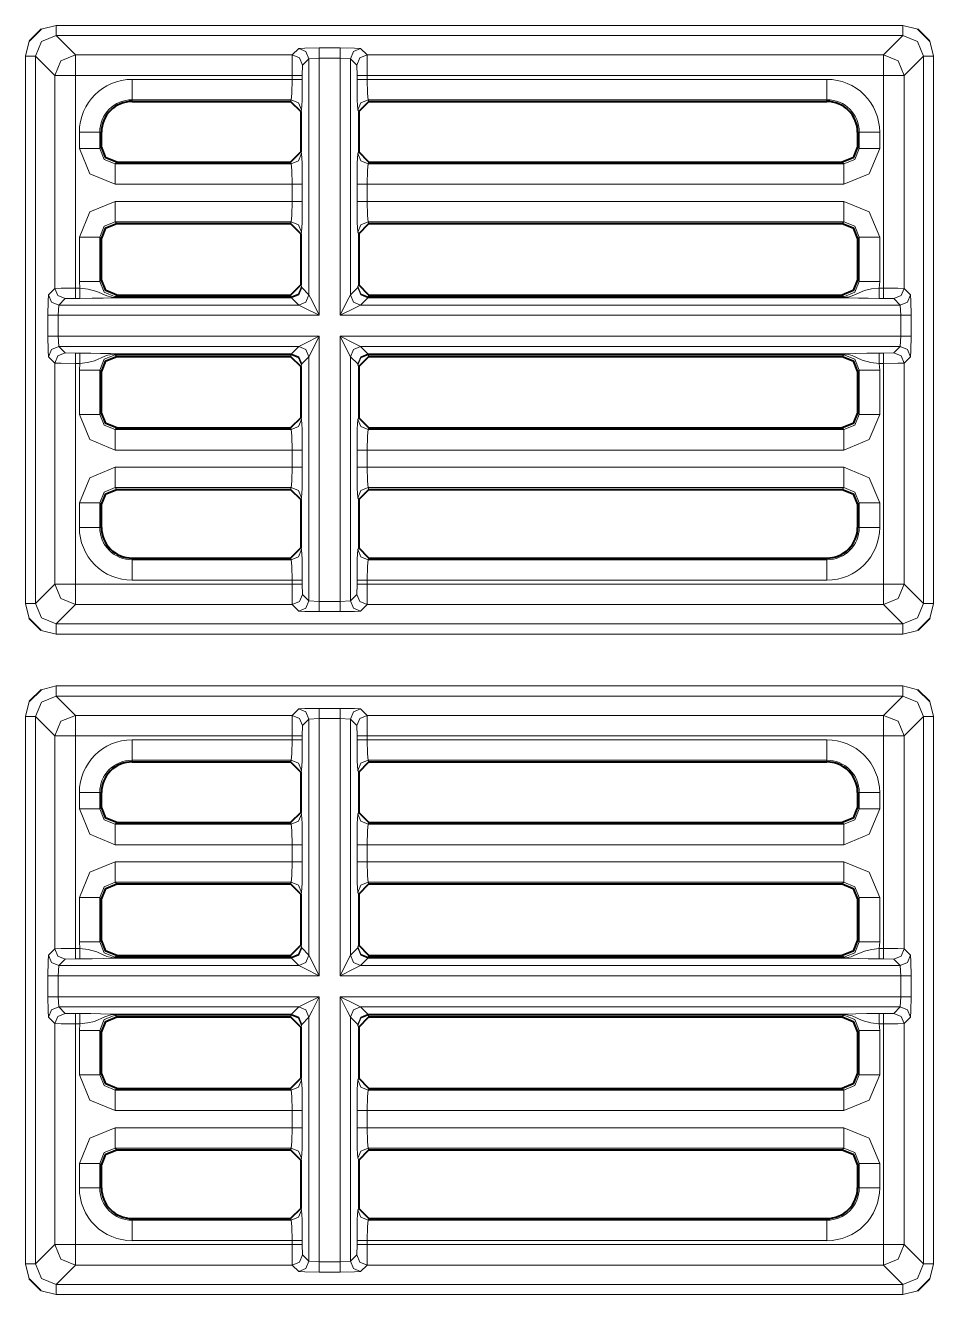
# Model space of a CAD drawing. Header units: millimetres. Extents: x 0 to 2941, y -405 to 1422.
# Drawn here: x 516.4 to 560.8, y 455.9 to 518 of the extents above; entities that cross this region are included whole.
import ezdxf

# ---------------------------------------------------------------- set-up
doc = ezdxf.new("R2010")
doc.units = ezdxf.units.MM
doc.layers.add('FINE', color=9, linetype='Continuous')
doc.layers.add('OUTLINE', color=7, linetype='Continuous')

msp = doc.modelspace()

# ---------------------------------------------------------------- linework, layer by layer
at = {"layer": 'FINE', "lineweight": 9}
for p, q in [((517.879, 517.977), (517.152, 517.789)), ((559.304, 517.977), (517.879, 517.977)), ((560.031, 517.789), (559.304, 517.977)), ((516.568, 517.205), (516.38, 516.478)), ((517.879, 517.477), (559.304, 517.477)), ((518.823, 516.534), (517.879, 517.477)), ((559.304, 517.477), (558.36, 516.534)), ((560.803, 516.478), (560.616, 517.205)), ((529.436, 516.534), (518.823, 516.534)), ((529.752, 516.849), (529.436, 516.534)), ((558.36, 516.534), (533.092, 516.534)), ((559.36, 515.534), (560.304, 516.478)), ((560.304, 516.478), (560.304, 489.703)), ((560.803, 489.703), (560.803, 516.478)), ((529.936, 516.034), (530.252, 516.349)), ((530.252, 516.349), (530.751, 516.375)), ((530.252, 516.349), (530.252, 504.8)), ((530.751, 516.375), (531.777, 516.375)), ((530.751, 503.8), (530.751, 516.375)), ((531.777, 516.375), (531.777, 503.8)), ((531.777, 516.375), (532.277, 516.349)), ((532.277, 516.349), (532.592, 516.034)), ((532.592, 516.034), (532.605, 515.534)), ((517.823, 515.534), (517.823, 505.115)), ((518.823, 515.534), (529.424, 515.534)), ((518.823, 505.128), (518.823, 515.534)), ((529.424, 515.338), (521.599, 515.338)), ((529.424, 515.534), (529.424, 515.338)), ((532.605, 515.534), (532.605, 515.338)), ((533.105, 515.338), (533.105, 515.534)), ((533.105, 515.534), (558.36, 515.534)), ((555.585, 515.338), (533.105, 515.338)), ((558.36, 515.534), (558.36, 505.128)), ((559.36, 505.115), (559.36, 515.534)), ((521.599, 514.34), (529.386, 514.34)), ((521.599, 514.259), (521.599, 514.34)), ((529.386, 514.34), (529.346, 514.259)), ((533.142, 514.34), (555.585, 514.34)), ((533.183, 514.259), (533.142, 514.34)), ((555.585, 514.34), (555.585, 514.259)), ((519.019, 512.758), (519.019, 511.955)), ((520.017, 512.758), (520.099, 512.758)), ((520.017, 511.955), (520.017, 512.758)), ((557.085, 512.758), (557.166, 512.758)), ((558.165, 511.955), (558.165, 512.758)), ((520.099, 512.036), (520.017, 511.955)), ((529.886, 511.705), (529.845, 511.787)), ((529.346, 511.287), (529.386, 511.206)), ((533.142, 511.206), (533.183, 511.287)), ((556.417, 511.206), (533.142, 511.206)), ((556.336, 511.287), (556.417, 511.206)), ((520.766, 510.207), (529.424, 510.207)), ((529.424, 510.207), (529.424, 509.367)), ((532.605, 510.207), (532.605, 509.367)), ((533.105, 509.367), (533.105, 510.207)), ((533.105, 510.207), (556.417, 510.207)), ((556.417, 509.367), (533.105, 509.367)), ((520.766, 508.369), (529.386, 508.369)), ((520.847, 508.287), (520.766, 508.369)), ((529.386, 508.369), (529.346, 508.287)), ((532.642, 507.87), (532.683, 507.787)), ((556.417, 508.369), (556.336, 508.287)), ((519.019, 507.62), (519.019, 505.455)), ((557.085, 507.538), (557.166, 507.62)), ((557.166, 507.62), (557.166, 505.455)), ((558.165, 505.455), (558.165, 507.62)), ((519.019, 505.455), (519.049, 505.128)), ((520.099, 505.536), (520.017, 505.455)), ((529.886, 505.205), (529.845, 505.287)), ((532.683, 505.287), (532.642, 505.205)), ((557.166, 505.455), (557.085, 505.536)), ((558.134, 505.128), (558.165, 505.455)), ((519.049, 505.128), (518.823, 505.128)), ((520.766, 504.706), (520.847, 504.787)), ((529.386, 504.706), (520.766, 504.706)), ((529.395, 504.674), (520.766, 504.674)), ((529.346, 504.787), (529.386, 504.706)), ((529.386, 504.706), (529.395, 504.674)), ((532.642, 505.205), (532.634, 505.157)), ((533.142, 504.706), (533.183, 504.787)), ((558.36, 505.128), (558.134, 505.128)), ((559.675, 504.8), (559.36, 505.115)), ((517.982, 503.8), (518.008, 504.3)), ((518.008, 504.3), (518.323, 504.615)), ((518.008, 504.3), (529.752, 504.3)), ((518.323, 504.615), (518.823, 504.628)), ((518.823, 504.628), (519.049, 504.628)), ((520.766, 504.657), (529.395, 504.657)), ((532.777, 504.3), (559.175, 504.3)), ((558.86, 504.615), (559.175, 504.3)), ((517.483, 503.8), (517.483, 502.774)), ((530.751, 503.8), (517.982, 503.8)), ((517.982, 502.774), (517.982, 503.8)), ((559.201, 503.8), (531.777, 503.8)), ((559.701, 502.774), (559.701, 503.8)), ((517.982, 502.774), (530.751, 502.774)), ((518.008, 502.275), (517.982, 502.774)), ((518.323, 501.959), (518.008, 502.275)), ((529.752, 502.275), (518.008, 502.275)), ((529.752, 502.275), (529.395, 501.917)), ((530.751, 489.806), (530.751, 502.774)), ((531.777, 502.774), (531.777, 489.806)), ((559.175, 502.275), (532.777, 502.275)), ((533.134, 501.917), (532.777, 502.275)), ((559.175, 502.275), (558.86, 501.959)), ((517.508, 501.775), (517.823, 501.46)), ((518.823, 501.947), (518.323, 501.959)), ((519.049, 501.947), (518.823, 501.947)), ((529.395, 501.917), (520.766, 501.917)), ((520.766, 501.901), (529.395, 501.901)), ((520.847, 501.787), (520.766, 501.869)), ((520.766, 501.869), (529.386, 501.869)), ((529.386, 501.869), (529.346, 501.787)), ((529.395, 501.901), (529.386, 501.869)), ((529.894, 501.418), (530.252, 501.775)), ((530.252, 501.775), (530.252, 489.832)), ((532.277, 501.775), (532.634, 501.418)), ((532.277, 489.832), (532.277, 501.775)), ((556.417, 501.917), (533.134, 501.917)), ((533.142, 501.869), (533.134, 501.901)), ((556.417, 501.869), (556.336, 501.787)), ((558.36, 501.947), (558.134, 501.947)), ((558.86, 501.959), (558.36, 501.947)), ((517.823, 501.46), (517.823, 490.647)), ((518.823, 501.447), (519.049, 501.447)), ((518.823, 490.647), (518.823, 501.447)), ((519.049, 501.447), (519.019, 501.12)), ((520.017, 501.12), (520.099, 501.038)), ((520.017, 498.955), (520.017, 501.12)), ((529.845, 501.287), (529.886, 501.369)), ((529.886, 501.369), (529.894, 501.418)), ((532.634, 501.418), (532.642, 501.369)), ((532.642, 501.369), (532.683, 501.287)), ((557.085, 501.038), (557.166, 501.12)), ((558.134, 501.447), (558.36, 501.447)), ((559.36, 490.647), (559.36, 501.46)), ((520.099, 499.036), (520.017, 498.955)), ((529.886, 498.705), (529.845, 498.787)), ((532.683, 498.787), (532.642, 498.705)), ((520.766, 498.206), (520.847, 498.287)), ((529.386, 498.206), (520.766, 498.206)), ((529.346, 498.287), (529.386, 498.206)), ((533.142, 498.206), (533.183, 498.287)), ((556.417, 498.206), (533.142, 498.206)), ((556.336, 498.287), (556.417, 498.206)), ((520.766, 497.207), (529.424, 497.207)), ((529.424, 497.207), (529.424, 496.367)), ((529.923, 496.367), (529.923, 497.207)), ((532.605, 497.207), (532.605, 496.367)), ((529.424, 496.367), (520.766, 496.367)), ((556.417, 496.367), (533.105, 496.367)), ((520.847, 495.287), (520.766, 495.369)), ((520.766, 495.369), (529.386, 495.369)), ((529.386, 495.369), (529.346, 495.287)), ((556.417, 495.369), (556.336, 495.287)), ((529.845, 494.787), (529.886, 494.869)), ((532.642, 494.869), (532.683, 494.787)), ((519.019, 494.62), (519.019, 493.422)), ((558.165, 493.422), (558.165, 494.62)), ((529.886, 492.34), (529.845, 492.422)), ((532.683, 492.422), (532.642, 492.34)), ((521.599, 491.841), (521.599, 491.922)), ((529.386, 491.841), (521.599, 491.841)), ((529.346, 491.922), (529.386, 491.841)), ((533.142, 491.841), (533.183, 491.922)), ((555.585, 491.841), (533.142, 491.841)), ((555.585, 491.922), (555.585, 491.841)), ((529.424, 490.647), (518.823, 490.647)), ((521.599, 490.842), (529.424, 490.842)), ((529.424, 490.842), (529.424, 490.647)), ((529.923, 490.647), (529.923, 490.842)), ((529.936, 490.147), (529.923, 490.647)), ((532.605, 490.647), (532.592, 490.147)), ((532.605, 490.842), (532.605, 490.647)), ((533.105, 490.842), (555.585, 490.842)), ((560.304, 489.703), (559.36, 490.647)), ((530.252, 489.832), (529.936, 490.147)), ((530.751, 489.806), (530.252, 489.832)), ((531.777, 489.806), (530.751, 489.806)), ((532.277, 489.832), (531.777, 489.806)), ((532.592, 490.147), (532.277, 489.832)), ((517.879, 488.704), (518.823, 489.647)), ((518.823, 489.647), (529.436, 489.647)), ((530.751, 489.306), (531.777, 489.306)), ((532.777, 489.332), (533.092, 489.647)), ((533.092, 489.647), (558.36, 489.647)), ((558.36, 489.647), (559.304, 488.704)), ((560.616, 488.976), (560.803, 489.703)), ((559.304, 488.704), (517.879, 488.704)), ((517.152, 488.391), (517.879, 488.204)), ((517.879, 485.677), (517.152, 485.489)), ((559.304, 485.677), (517.879, 485.677)), ((560.031, 485.489), (559.304, 485.677)), ((516.568, 484.905), (516.38, 484.178)), ((517.879, 485.177), (559.304, 485.177)), ((559.304, 485.177), (558.36, 484.234)), ((560.803, 484.178), (560.616, 484.905)), ((516.38, 484.178), (516.38, 457.403)), ((516.88, 484.178), (517.823, 483.234)), ((516.88, 457.403), (516.88, 484.178)), ((529.752, 484.549), (529.436, 484.234)), ((533.092, 484.234), (532.777, 484.549)), ((558.36, 484.234), (533.092, 484.234)), ((560.803, 457.403), (560.803, 484.178)), ((529.923, 483.234), (529.936, 483.734)), ((529.936, 483.734), (530.252, 484.049)), ((530.252, 484.049), (530.751, 484.075)), ((530.252, 484.049), (530.252, 472.5)), ((530.751, 471.5), (530.751, 484.075)), ((530.751, 484.075), (531.777, 484.075)), ((531.777, 484.075), (531.777, 471.5)), ((531.777, 484.075), (532.277, 484.049)), ((532.277, 484.049), (532.592, 483.734)), ((532.277, 472.5), (532.277, 484.049)), ((532.592, 483.734), (532.605, 483.234)), ((517.823, 483.234), (517.823, 472.815)), ((529.424, 483.234), (529.424, 483.039)), ((529.923, 483.039), (529.923, 483.234)), ((532.605, 483.234), (532.605, 483.039)), ((533.105, 483.039), (533.105, 483.234)), ((555.585, 483.039), (533.105, 483.039)), ((521.599, 482.04), (529.386, 482.04)), ((521.599, 481.959), (521.599, 482.04)), ((529.386, 482.04), (529.346, 481.959)), ((533.142, 482.04), (555.585, 482.04)), ((533.183, 481.959), (533.142, 482.04)), ((555.585, 482.04), (555.585, 481.959)), ((532.642, 481.54), (532.683, 481.458)), ((519.019, 480.459), (519.019, 479.655)), ((520.017, 480.459), (520.099, 480.459)), ((520.017, 479.655), (520.017, 480.459)), ((557.085, 480.459), (557.166, 480.459)), ((558.165, 479.655), (558.165, 480.459)), ((520.099, 479.736), (520.017, 479.655)), ((529.886, 479.405), (529.845, 479.487)), ((532.683, 479.487), (532.642, 479.405)), ((520.766, 478.906), (520.847, 478.987)), ((529.386, 478.906), (520.766, 478.906)), ((529.346, 478.987), (529.386, 478.906)), ((533.142, 478.906), (533.183, 478.987)), ((556.417, 478.906), (533.142, 478.906)), ((556.336, 478.987), (556.417, 478.906)), ((520.766, 477.907), (529.424, 477.907)), ((532.605, 477.907), (532.605, 477.067)), ((533.105, 477.067), (533.105, 477.907)), ((533.105, 477.907), (556.417, 477.907)), ((556.417, 477.067), (533.105, 477.067)), ((520.766, 476.069), (529.386, 476.069)), ((520.847, 475.987), (520.766, 476.069)), ((529.386, 476.069), (529.346, 475.987)), ((532.642, 475.569), (532.683, 475.487)), ((533.142, 476.069), (556.417, 476.069)), ((533.183, 475.987), (533.142, 476.069)), ((556.417, 476.069), (556.336, 475.987)), ((519.019, 475.32), (519.019, 473.155)), ((557.085, 475.238), (557.166, 475.32)), ((557.166, 475.32), (557.166, 473.155)), ((519.019, 473.155), (519.049, 472.828)), ((520.099, 473.236), (520.017, 473.155)), ((557.166, 473.155), (557.085, 473.236)), ((558.134, 472.828), (558.165, 473.155)), ((517.823, 472.815), (517.508, 472.5)), ((519.049, 472.828), (518.823, 472.828)), ((520.766, 472.406), (520.847, 472.487)), ((529.386, 472.406), (520.766, 472.406)), ((529.346, 472.487), (529.386, 472.406)), ((529.386, 472.406), (529.395, 472.374)), ((529.886, 472.905), (529.845, 472.987)), ((529.894, 472.857), (529.886, 472.905)), ((530.252, 472.5), (529.894, 472.857)), ((532.634, 472.857), (532.277, 472.5)), ((532.642, 472.905), (532.634, 472.857)), ((532.683, 472.987), (532.642, 472.905)), ((533.134, 472.374), (533.142, 472.406)), ((533.142, 472.406), (533.183, 472.487)), ((556.417, 472.406), (533.142, 472.406)), ((556.336, 472.487), (556.417, 472.406)), ((517.982, 471.5), (518.008, 472)), ((518.008, 472), (518.323, 472.316)), ((518.008, 472), (529.752, 472)), ((518.323, 472.316), (518.823, 472.328)), ((518.823, 472.328), (519.049, 472.328)), ((529.395, 472.374), (520.766, 472.374)), ((520.766, 472.357), (529.395, 472.357)), ((529.395, 472.357), (529.752, 472)), ((532.777, 472), (533.134, 472.357)), ((532.777, 472), (559.175, 472)), ((556.417, 472.374), (533.134, 472.374)), ((533.134, 472.357), (556.417, 472.357)), ((558.134, 472.328), (558.36, 472.328)), ((558.36, 472.328), (558.86, 472.316)), ((558.86, 472.316), (559.175, 472)), ((559.175, 472), (559.201, 471.5)), ((517.483, 471.5), (517.483, 470.475)), ((530.751, 471.5), (517.982, 471.5)), ((517.982, 470.475), (517.982, 471.5)), ((559.201, 471.5), (531.777, 471.5)), ((559.201, 471.5), (559.201, 470.475)), ((559.701, 470.475), (559.701, 471.5)), ((517.982, 470.475), (530.751, 470.475)), ((518.008, 469.975), (517.982, 470.475)), ((529.752, 469.975), (518.008, 469.975)), ((518.323, 469.66), (518.008, 469.975)), ((530.751, 457.506), (530.751, 470.475)), ((531.777, 470.475), (531.777, 457.506)), ((531.777, 470.475), (559.201, 470.475)), ((559.175, 469.975), (532.777, 469.975)), ((533.134, 469.618), (532.777, 469.975)), ((559.175, 469.975), (558.86, 469.66)), ((559.201, 470.475), (559.175, 469.975)), ((518.823, 469.647), (518.323, 469.66)), ((519.049, 469.647), (518.823, 469.647)), ((520.766, 469.601), (529.395, 469.601)), ((520.847, 469.487), (520.766, 469.569)), ((520.766, 469.569), (529.386, 469.569)), ((529.386, 469.569), (529.346, 469.487)), ((529.395, 469.601), (529.386, 469.569)), ((529.894, 469.118), (530.252, 469.475)), ((530.252, 469.475), (530.252, 457.532)), ((532.277, 469.475), (532.634, 469.118)), ((532.277, 457.532), (532.277, 469.475)), ((556.417, 469.618), (533.134, 469.618)), ((533.134, 469.601), (556.417, 469.601)), ((533.142, 469.569), (533.134, 469.601)), ((533.142, 469.569), (556.417, 469.569)), ((533.183, 469.487), (533.142, 469.569)), ((556.417, 469.569), (556.336, 469.487)), ((558.36, 469.647), (558.134, 469.647)), ((558.86, 469.66), (558.36, 469.647)), ((559.36, 469.159), (559.675, 469.475)), ((517.823, 469.159), (517.823, 458.347)), ((518.823, 469.147), (519.049, 469.147)), ((518.823, 458.347), (518.823, 469.147)), ((519.049, 469.147), (519.019, 468.82)), ((519.019, 468.82), (519.019, 466.655)), ((529.845, 468.987), (529.886, 469.069)), ((529.886, 469.069), (529.894, 469.118)), ((532.634, 469.118), (532.642, 469.069)), ((532.642, 469.069), (532.683, 468.987)), ((557.085, 468.738), (557.166, 468.82)), ((558.134, 469.147), (558.36, 469.147)), ((558.165, 468.82), (558.134, 469.147)), ((558.165, 466.655), (558.165, 468.82)), ((558.36, 469.147), (558.36, 458.347)), ((559.36, 458.347), (559.36, 469.159)), ((529.886, 466.405), (529.845, 466.487)), ((532.683, 466.487), (532.642, 466.405)), ((520.766, 465.906), (520.847, 465.987)), ((529.386, 465.906), (520.766, 465.906)), ((529.346, 465.987), (529.386, 465.906)), ((520.766, 464.907), (529.424, 464.907)), ((529.424, 464.907), (529.424, 464.067)), ((529.923, 464.067), (529.923, 464.907)), ((532.605, 464.907), (532.605, 464.067)), ((529.424, 464.067), (520.766, 464.067)), ((556.417, 464.067), (533.105, 464.067)), ((520.766, 463.069), (529.386, 463.069)), ((520.847, 462.987), (520.766, 463.069)), ((529.386, 463.069), (529.346, 462.987)), ((529.845, 462.487), (529.886, 462.569)), ((532.642, 462.569), (532.683, 462.487)), ((533.142, 463.069), (556.417, 463.069)), ((533.183, 462.987), (533.142, 463.069)), ((556.417, 463.069), (556.336, 462.987)), ((520.017, 462.32), (520.099, 462.238)), ((520.017, 461.122), (520.017, 462.32)), ((558.165, 461.122), (558.165, 462.32)), ((520.099, 461.122), (520.017, 461.122)), ((557.166, 461.122), (557.085, 461.122)), ((529.886, 460.04), (529.845, 460.122)), ((532.683, 460.122), (532.642, 460.04)), ((521.599, 459.541), (521.599, 459.622)), ((529.386, 459.541), (521.599, 459.541)), ((529.346, 459.622), (529.386, 459.541)), ((533.142, 459.541), (533.183, 459.622)), ((555.585, 459.541), (533.142, 459.541)), ((555.585, 459.622), (555.585, 459.541)), ((517.823, 458.347), (516.88, 457.403)), ((529.424, 458.347), (518.823, 458.347)), ((521.599, 458.543), (529.424, 458.543)), ((529.424, 458.543), (529.424, 458.347)), ((529.923, 458.347), (529.923, 458.543)), ((529.936, 457.847), (529.923, 458.347)), ((533.105, 458.543), (555.585, 458.543)), ((533.105, 458.347), (533.105, 458.543)), ((558.36, 458.347), (533.105, 458.347)), ((530.252, 457.532), (529.936, 457.847)), ((530.751, 457.506), (530.252, 457.532)), ((531.777, 457.506), (530.751, 457.506)), ((532.277, 457.532), (531.777, 457.506)), ((532.592, 457.847), (532.277, 457.532)), ((516.38, 457.403), (516.568, 456.676)), ((518.823, 457.347), (529.436, 457.347)), ((529.436, 457.347), (529.752, 457.032)), ((530.751, 457.006), (531.777, 457.006)), ((532.777, 457.032), (533.092, 457.347)), ((533.092, 457.347), (558.36, 457.347)), ((558.36, 457.347), (559.304, 456.403)), ((560.616, 456.676), (560.803, 457.403)), ((517.152, 456.092), (517.879, 455.904)), ((517.879, 455.904), (559.304, 455.904)), ((559.304, 455.904), (560.031, 456.092))]:
    msp.add_line(p, q, dxfattribs=at)
for points in [[(517.879, 517.477), (517.879, 517.628), (517.879, 517.977)], [(559.304, 517.477), (559.304, 517.628), (559.304, 517.977)], [(516.88, 516.478), (517.172, 517.185), (517.879, 517.477)], [(559.304, 517.477), (560.011, 517.185), (560.304, 516.478)], [(516.38, 516.478), (516.729, 516.478), (516.88, 516.478)], [(516.38, 516.478), (516.38, 489.703), (516.568, 488.976)], [(517.823, 490.647), (516.88, 489.703), (516.88, 516.478), (517.823, 515.534)], [(518.823, 516.534), (518.116, 516.241), (517.823, 515.534)], [(518.823, 515.534), (518.823, 516.232), (518.823, 516.534)], [(529.436, 516.534), (529.427, 516.232), (529.424, 515.534)], [(529.436, 516.534), (529.79, 516.387), (529.936, 516.034)], [(531.777, 516.874), (530.751, 516.874), (530.054, 516.867), (529.752, 516.849)], [(529.752, 516.849), (530.105, 516.702), (530.252, 516.349)], [(530.751, 516.874), (530.751, 516.723), (530.751, 516.375)], [(531.777, 516.874), (531.777, 516.723), (531.777, 516.375)], [(533.092, 516.534), (532.777, 516.849), (532.475, 516.867), (531.777, 516.874)], [(532.777, 516.849), (532.424, 516.702), (532.277, 516.349)], [(533.092, 516.534), (532.739, 516.387), (532.592, 516.034)], [(533.105, 515.534), (533.101, 516.232), (533.092, 516.534)], [(559.36, 515.534), (559.067, 516.241), (558.36, 516.534)], [(558.36, 515.534), (558.36, 516.232), (558.36, 516.534)], [(560.304, 516.478), (560.455, 516.478), (560.803, 516.478)], [(529.923, 515.338), (529.923, 515.534), (529.936, 516.034)], [(532.634, 505.157), (532.277, 504.8), (532.277, 516.349)], [(518.823, 515.534), (518.125, 515.534), (517.823, 515.534)], [(521.599, 514.34), (521.599, 514.65), (521.599, 515.338)], [(529.424, 515.338), (529.413, 514.65), (529.386, 514.34)], [(529.424, 515.534), (529.773, 515.534), (529.923, 515.534)], [(529.424, 515.338), (529.773, 515.338), (529.923, 515.338)], [(529.845, 513.758), (529.886, 513.84), (529.913, 514.306), (529.923, 515.338)], [(533.105, 515.534), (532.756, 515.534), (532.605, 515.534)], [(533.105, 515.338), (532.756, 515.338), (532.605, 515.338)], [(532.605, 515.338), (532.616, 514.306), (532.642, 513.84), (532.683, 513.758)], [(533.142, 514.34), (533.116, 514.65), (533.105, 515.338)], [(555.585, 514.34), (555.585, 514.65), (555.585, 515.338)], [(559.36, 515.534), (559.058, 515.534), (558.36, 515.534)], [(529.386, 514.34), (529.74, 514.193), (529.886, 513.84)], [(533.142, 514.34), (532.789, 514.193), (532.642, 513.84)], [(519.019, 512.758), (519.707, 512.758), (520.017, 512.758)], [(557.166, 512.758), (557.166, 511.955), (557.085, 512.036)], [(557.166, 512.758), (557.476, 512.758), (558.165, 512.758)], [(519.019, 511.955), (519.707, 511.955), (520.017, 511.955)], [(519.019, 511.955), (519.53, 510.719), (520.766, 510.207)], [(520.766, 511.206), (520.235, 511.424), (520.017, 511.955)], [(529.386, 511.206), (529.74, 511.352), (529.886, 511.705)], [(529.923, 509.367), (529.923, 510.207), (529.913, 511.24), (529.886, 511.705)], [(532.683, 511.787), (532.642, 511.705), (532.616, 511.24), (532.605, 510.207)], [(532.642, 511.705), (532.789, 511.352), (533.142, 511.206)], [(557.166, 511.955), (556.948, 511.424), (556.417, 511.206)], [(556.417, 510.207), (557.653, 510.719), (558.165, 511.955)], [(557.166, 511.955), (557.476, 511.955), (558.165, 511.955)], [(529.386, 511.206), (520.766, 511.206), (520.847, 511.287)], [(520.766, 510.207), (520.766, 510.896), (520.766, 511.206)], [(529.386, 511.206), (529.413, 510.896), (529.424, 510.207)], [(533.105, 510.207), (533.116, 510.896), (533.142, 511.206)], [(556.417, 510.207), (556.417, 510.896), (556.417, 511.206)], [(529.424, 510.207), (529.773, 510.207), (529.923, 510.207)], [(532.605, 510.207), (532.756, 510.207), (533.105, 510.207)], [(529.424, 509.367), (520.766, 509.367), (519.53, 508.856), (519.019, 507.62)], [(520.766, 509.367), (520.766, 508.679), (520.766, 508.369)], [(529.424, 509.367), (529.413, 508.679), (529.386, 508.369)], [(529.424, 509.367), (529.773, 509.367), (529.923, 509.367)], [(529.845, 507.787), (529.886, 507.87), (529.913, 508.335), (529.923, 509.367)], [(532.605, 509.367), (532.756, 509.367), (533.105, 509.367)], [(532.605, 509.367), (532.616, 508.335), (532.642, 507.87)], [(533.142, 508.369), (533.116, 508.679), (533.105, 509.367)], [(558.165, 507.62), (557.653, 508.856), (556.417, 509.367)], [(556.417, 509.367), (556.417, 508.679), (556.417, 508.369)], [(520.017, 507.62), (520.235, 508.151), (520.766, 508.369)], [(529.386, 508.369), (529.74, 508.222), (529.886, 507.87)], [(532.642, 507.87), (532.789, 508.222), (533.142, 508.369)], [(533.183, 508.287), (533.142, 508.369), (556.417, 508.369)], [(556.417, 508.369), (556.948, 508.151), (557.166, 507.62)], [(519.019, 507.62), (519.707, 507.62), (520.017, 507.62)], [(520.017, 505.455), (520.017, 507.62), (520.099, 507.538)], [(557.166, 507.62), (557.476, 507.62), (558.165, 507.62)], [(519.019, 505.455), (519.707, 505.455), (520.017, 505.455)], [(520.766, 504.706), (520.235, 504.924), (520.017, 505.455)], [(557.166, 505.455), (556.948, 504.924), (556.417, 504.706)], [(557.166, 505.455), (557.476, 505.455), (558.165, 505.455)], [(517.823, 505.115), (517.508, 504.8), (517.49, 504.498), (517.483, 503.8)], [(517.508, 504.8), (517.655, 504.447), (518.008, 504.3)], [(518.823, 505.128), (518.125, 505.124), (517.823, 505.115)], [(517.823, 505.115), (517.97, 504.762), (518.323, 504.615)], [(518.823, 505.128), (518.823, 504.779), (518.823, 504.628)], [(519.049, 505.128), (519.049, 504.779), (519.049, 504.628)], [(520.766, 504.674), (520.696, 504.676), (520.609, 504.685), (520.37, 504.745), (519.87, 504.967), (519.456, 505.078), (519.049, 505.128)], [(520.766, 504.706), (520.766, 504.695), (520.766, 504.674)], [(520.766, 504.674), (520.766, 504.662), (520.766, 504.657)], [(529.886, 505.205), (529.74, 504.853), (529.386, 504.706)], [(529.894, 505.157), (529.748, 504.804), (529.395, 504.657)], [(529.894, 505.157), (529.747, 504.817), (529.395, 504.674)], [(529.395, 504.674), (529.395, 504.662), (529.395, 504.657)], [(530.252, 504.8), (530.105, 504.447), (529.752, 504.3)], [(530.252, 504.8), (529.894, 505.157), (529.886, 505.205)], [(530.751, 503.8), (530.402, 504.498), (530.252, 504.8)], [(532.277, 504.8), (532.126, 504.498), (531.777, 503.8)], [(532.777, 504.3), (532.424, 504.447), (532.277, 504.8)], [(533.134, 504.657), (532.781, 504.804), (532.634, 505.157)], [(533.134, 504.674), (532.782, 504.817), (532.634, 505.157)], [(533.142, 504.706), (532.789, 504.853), (532.642, 505.205)], [(556.417, 504.674), (533.134, 504.674), (533.142, 504.706)], [(533.134, 504.657), (533.134, 504.662), (533.134, 504.674)], [(556.336, 504.787), (556.417, 504.706), (533.142, 504.706)], [(558.134, 505.128), (557.77, 505.085), (557.427, 505.007), (556.909, 504.782), (556.772, 504.731), (556.666, 504.702), (556.52, 504.679), (556.45, 504.674), (556.417, 504.674)], [(556.417, 504.706), (556.417, 504.695), (556.417, 504.674)], [(556.417, 504.657), (556.417, 504.662), (556.417, 504.674)], [(558.134, 504.628), (558.134, 504.779), (558.134, 505.128)], [(558.36, 504.628), (558.36, 504.779), (558.36, 505.128)], [(559.36, 505.115), (559.058, 505.124), (558.36, 505.128)], [(558.86, 504.615), (559.213, 504.762), (559.36, 505.115)], [(559.175, 504.3), (559.529, 504.447), (559.675, 504.8)], [(559.701, 503.8), (559.693, 504.498), (559.675, 504.8)], [(519.049, 504.628), (519.641, 504.631), (520.189, 504.641), (520.597, 504.653), (520.705, 504.657), (520.739, 504.657), (520.766, 504.657)], [(529.395, 504.657), (529.752, 504.3), (530.054, 504.149), (530.751, 503.8)], [(531.777, 503.8), (532.475, 504.149), (532.777, 504.3)], [(532.777, 504.3), (533.134, 504.657), (556.417, 504.657)], [(556.417, 504.657), (556.43, 504.657), (556.457, 504.657), (556.516, 504.656), (556.565, 504.654), (556.639, 504.652), (557.133, 504.637), (557.604, 504.631), (558.134, 504.628)], [(558.134, 504.628), (558.36, 504.628), (558.86, 504.615)], [(559.175, 504.3), (559.201, 503.8), (559.201, 502.774)], [(517.483, 503.8), (517.634, 503.8), (517.982, 503.8)], [(559.201, 503.8), (559.55, 503.8), (559.701, 503.8)], [(517.483, 502.774), (517.634, 502.774), (517.982, 502.774)], [(517.483, 502.774), (517.49, 502.077), (517.508, 501.775)], [(517.508, 501.775), (517.655, 502.128), (518.008, 502.275)], [(530.751, 502.774), (530.054, 502.426), (529.752, 502.275)], [(529.752, 502.275), (530.105, 502.128), (530.252, 501.775)], [(530.252, 501.775), (530.402, 502.077), (530.751, 502.774)], [(531.777, 502.774), (559.201, 502.774), (559.175, 502.275)], [(532.777, 502.275), (532.475, 502.426), (531.777, 502.774)], [(531.777, 502.774), (532.126, 502.077), (532.277, 501.775)], [(532.277, 501.775), (532.424, 502.128), (532.777, 502.275)], [(559.175, 502.275), (559.529, 502.128), (559.675, 501.775)], [(559.201, 502.774), (559.55, 502.774), (559.701, 502.774)], [(559.36, 501.46), (559.675, 501.775), (559.693, 502.077), (559.701, 502.774)], [(517.823, 501.46), (517.97, 501.813), (518.323, 501.959)], [(518.823, 501.447), (518.823, 501.796), (518.823, 501.947)], [(519.019, 501.12), (519.707, 501.12), (520.017, 501.12), (520.235, 501.651), (520.766, 501.869)], [(519.049, 501.447), (519.049, 501.796), (519.049, 501.947)], [(520.766, 501.917), (520.753, 501.917), (520.726, 501.918), (520.667, 501.919), (520.618, 501.921), (520.544, 501.923), (520.05, 501.937), (519.579, 501.944), (519.049, 501.947)], [(519.049, 501.447), (519.413, 501.49), (519.756, 501.568), (520.274, 501.793), (520.411, 501.844), (520.518, 501.873), (520.663, 501.896), (520.733, 501.9), (520.766, 501.901)], [(520.766, 501.901), (520.766, 501.913), (520.766, 501.917)], [(520.766, 501.901), (520.766, 501.88), (520.766, 501.869)], [(529.386, 501.869), (529.74, 501.722), (529.886, 501.369)], [(529.395, 501.917), (529.748, 501.771), (529.894, 501.418)], [(529.395, 501.917), (529.395, 501.913), (529.395, 501.901)], [(529.395, 501.901), (529.747, 501.758), (529.894, 501.418)], [(532.634, 501.418), (532.781, 501.771), (533.134, 501.917)], [(532.634, 501.418), (532.782, 501.758), (533.134, 501.901)], [(532.642, 501.369), (532.789, 501.722), (533.142, 501.869)], [(533.134, 501.901), (533.134, 501.913), (533.134, 501.917)], [(533.134, 501.901), (556.417, 501.901), (556.417, 501.88), (556.417, 501.869)], [(533.183, 501.787), (533.142, 501.869), (556.417, 501.869)], [(558.134, 501.947), (557.542, 501.944), (556.994, 501.934), (556.586, 501.921), (556.478, 501.918), (556.444, 501.918), (556.417, 501.917)], [(556.417, 501.917), (556.417, 501.913), (556.417, 501.901)], [(556.417, 501.901), (556.488, 501.899), (556.574, 501.89), (556.814, 501.83), (557.314, 501.608), (557.727, 501.497), (558.134, 501.447)], [(556.417, 501.869), (556.948, 501.651), (557.166, 501.12), (557.476, 501.12), (558.165, 501.12)], [(558.134, 501.947), (558.134, 501.796), (558.134, 501.447)], [(558.36, 501.947), (558.36, 501.796), (558.36, 501.447)], [(558.86, 501.959), (559.213, 501.813), (559.36, 501.46)], [(517.823, 501.46), (518.125, 501.451), (518.823, 501.447)], [(519.019, 501.12), (519.019, 498.955), (519.53, 497.719), (520.766, 497.207)], [(558.36, 501.447), (558.36, 490.647), (533.105, 490.647), (533.105, 490.842)], [(557.166, 501.12), (557.166, 498.955), (557.085, 499.036)], [(558.165, 498.955), (558.165, 501.12), (558.134, 501.447)], [(558.36, 501.447), (559.058, 501.451), (559.36, 501.46)], [(519.019, 498.955), (519.707, 498.955), (520.017, 498.955)], [(520.766, 498.206), (520.235, 498.424), (520.017, 498.955)], [(529.386, 498.206), (529.74, 498.353), (529.886, 498.705)], [(529.923, 497.207), (529.913, 498.24), (529.886, 498.705)], [(532.642, 498.705), (532.616, 498.24), (532.605, 497.207)], [(532.642, 498.705), (532.789, 498.353), (533.142, 498.206)], [(557.166, 498.955), (556.948, 498.424), (556.417, 498.206)], [(556.417, 497.207), (557.653, 497.719), (558.165, 498.955)], [(557.166, 498.955), (557.476, 498.955), (558.165, 498.955)], [(520.766, 498.206), (520.766, 497.896), (520.766, 497.207)], [(529.386, 498.206), (529.413, 497.896), (529.424, 497.207)], [(533.105, 497.207), (533.116, 497.896), (533.142, 498.206)], [(556.417, 498.206), (556.417, 497.896), (556.417, 497.207)], [(529.424, 497.207), (529.773, 497.207), (529.923, 497.207)], [(532.605, 497.207), (532.756, 497.207), (533.105, 497.207)], [(533.105, 496.367), (533.105, 497.207), (556.417, 497.207)], [(520.766, 496.367), (519.53, 495.856), (519.019, 494.62)], [(520.766, 496.367), (520.766, 495.679), (520.766, 495.369)], [(529.424, 496.367), (529.413, 495.679), (529.386, 495.369)], [(529.424, 496.367), (529.773, 496.367), (529.923, 496.367)], [(529.886, 494.869), (529.913, 495.335), (529.923, 496.367)], [(532.605, 496.367), (532.756, 496.367), (533.105, 496.367)], [(532.605, 496.367), (532.616, 495.335), (532.642, 494.869)], [(533.142, 495.369), (533.116, 495.679), (533.105, 496.367)], [(556.417, 496.367), (556.417, 495.679), (556.417, 495.369)], [(558.165, 494.62), (557.653, 495.856), (556.417, 496.367)], [(520.017, 494.62), (520.235, 495.151), (520.766, 495.369)], [(529.386, 495.369), (529.74, 495.222), (529.886, 494.869)], [(532.642, 494.869), (532.789, 495.222), (533.142, 495.369)], [(533.183, 495.287), (533.142, 495.369), (556.417, 495.369)], [(556.417, 495.369), (556.948, 495.151), (557.166, 494.62)], [(519.019, 494.62), (519.707, 494.62), (520.017, 494.62)], [(520.099, 493.422), (520.017, 493.422), (520.017, 494.62), (520.099, 494.538)], [(557.085, 494.538), (557.166, 494.62), (557.166, 493.422), (557.085, 493.422)], [(558.165, 494.62), (557.476, 494.62), (557.166, 494.62)], [(520.017, 493.422), (519.707, 493.422), (519.019, 493.422)], [(557.166, 493.422), (557.476, 493.422), (558.165, 493.422)], [(529.886, 492.34), (529.74, 491.988), (529.386, 491.841)], [(529.923, 490.842), (529.913, 491.875), (529.886, 492.34)], [(532.642, 492.34), (532.616, 491.875), (532.605, 490.842)], [(532.642, 492.34), (532.789, 491.988), (533.142, 491.841)], [(521.599, 491.841), (521.599, 491.531), (521.599, 490.842)], [(529.386, 491.841), (529.413, 491.531), (529.424, 490.842)], [(533.105, 490.842), (533.116, 491.531), (533.142, 491.841)], [(555.585, 491.841), (555.585, 491.531), (555.585, 490.842)], [(517.823, 490.647), (518.116, 489.94), (518.823, 489.647)], [(518.823, 490.647), (518.125, 490.647), (517.823, 490.647)], [(518.823, 489.647), (518.823, 489.949), (518.823, 490.647)], [(529.923, 490.842), (529.773, 490.842), (529.424, 490.842)], [(529.923, 490.647), (529.773, 490.647), (529.424, 490.647)], [(529.424, 490.647), (529.427, 489.949), (529.436, 489.647)], [(532.605, 490.842), (532.756, 490.842), (533.105, 490.842)], [(532.605, 490.647), (532.756, 490.647), (533.105, 490.647)], [(533.092, 489.647), (533.101, 489.949), (533.105, 490.647)], [(558.36, 489.647), (559.067, 489.94), (559.36, 490.647)], [(558.36, 489.647), (558.36, 489.949), (558.36, 490.647)], [(559.36, 490.647), (559.058, 490.647), (558.36, 490.647)], [(529.936, 490.147), (529.79, 489.794), (529.436, 489.647)], [(530.252, 489.832), (530.105, 489.478), (529.752, 489.332)], [(530.751, 489.806), (530.751, 489.457), (530.751, 489.306)], [(531.777, 489.806), (531.777, 489.457), (531.777, 489.306)], [(532.277, 489.832), (532.424, 489.478), (532.777, 489.332)], [(532.592, 490.147), (532.739, 489.794), (533.092, 489.647)], [(516.38, 489.703), (516.729, 489.703), (516.88, 489.703)], [(517.879, 488.704), (517.172, 488.996), (516.88, 489.703)], [(529.436, 489.647), (529.752, 489.332), (530.054, 489.314), (530.751, 489.306)], [(531.777, 489.306), (532.475, 489.314), (532.777, 489.332)], [(560.304, 489.703), (560.011, 488.996), (559.304, 488.704)], [(560.304, 489.703), (560.455, 489.703), (560.803, 489.703)], [(517.879, 488.204), (517.879, 488.552), (517.879, 488.704)], [(559.304, 488.204), (559.304, 488.552), (559.304, 488.704)], [(517.879, 488.204), (559.304, 488.204), (560.031, 488.391)], [(517.879, 485.177), (517.879, 485.328), (517.879, 485.677)], [(559.304, 485.177), (559.304, 485.328), (559.304, 485.677)], [(516.88, 484.178), (517.172, 484.885), (517.879, 485.177)], [(529.436, 484.234), (518.823, 484.234), (517.879, 485.177)], [(559.304, 485.177), (560.011, 484.885), (560.304, 484.178)], [(516.38, 484.178), (516.729, 484.178), (516.88, 484.178)], [(518.823, 484.234), (518.116, 483.941), (517.823, 483.234)], [(518.823, 483.234), (518.823, 483.932), (518.823, 484.234)], [(529.436, 484.234), (529.427, 483.932), (529.424, 483.234)], [(529.436, 484.234), (529.79, 484.087), (529.936, 483.734)], [(531.777, 484.574), (530.751, 484.574), (530.054, 484.567), (529.752, 484.549)], [(529.752, 484.549), (530.105, 484.402), (530.252, 484.049)], [(530.751, 484.574), (530.751, 484.423), (530.751, 484.075)], [(531.777, 484.574), (531.777, 484.423), (531.777, 484.075)], [(532.777, 484.549), (532.475, 484.567), (531.777, 484.574)], [(532.777, 484.549), (532.424, 484.402), (532.277, 484.049)], [(533.092, 484.234), (532.739, 484.087), (532.592, 483.734)], [(533.105, 483.234), (533.101, 483.932), (533.092, 484.234)], [(533.105, 483.234), (558.36, 483.234), (558.36, 483.932), (558.36, 484.234)], [(559.36, 483.234), (559.067, 483.941), (558.36, 484.234)], [(560.304, 484.178), (560.304, 457.403), (559.36, 458.347)], [(559.675, 472.5), (559.36, 472.815), (559.36, 483.234), (560.304, 484.178)], [(560.304, 484.178), (560.455, 484.178), (560.803, 484.178)], [(518.823, 483.234), (518.125, 483.234), (517.823, 483.234)], [(518.823, 472.828), (518.823, 483.234), (529.424, 483.234)], [(521.599, 483.039), (521.599, 482.35), (521.599, 482.04)], [(529.424, 483.039), (529.413, 482.35), (529.386, 482.04)], [(529.424, 483.234), (529.773, 483.234), (529.923, 483.234)], [(529.424, 483.039), (529.773, 483.039), (529.923, 483.039)], [(529.845, 481.458), (529.886, 481.54), (529.913, 482.006), (529.923, 483.039)], [(533.105, 483.234), (532.756, 483.234), (532.605, 483.234)], [(533.105, 483.039), (532.756, 483.039), (532.605, 483.039)], [(532.605, 483.039), (532.616, 482.006), (532.642, 481.54)], [(533.142, 482.04), (533.116, 482.35), (533.105, 483.039)], [(555.585, 482.04), (555.585, 482.35), (555.585, 483.039)], [(558.36, 483.234), (558.36, 472.828), (558.134, 472.828)], [(559.36, 483.234), (559.058, 483.234), (558.36, 483.234)], [(529.386, 482.04), (529.74, 481.893), (529.886, 481.54)], [(533.142, 482.04), (532.789, 481.893), (532.642, 481.54)], [(519.019, 480.459), (519.707, 480.459), (520.017, 480.459)], [(557.166, 480.459), (557.166, 479.655), (557.085, 479.736)], [(557.166, 480.459), (557.476, 480.459), (558.165, 480.459)], [(519.019, 479.655), (519.707, 479.655), (520.017, 479.655)], [(519.019, 479.655), (519.53, 478.419), (520.766, 477.907)], [(520.766, 478.906), (520.235, 479.124), (520.017, 479.655)], [(529.386, 478.906), (529.74, 479.052), (529.886, 479.405)], [(529.923, 477.067), (529.923, 477.907), (529.913, 478.94), (529.886, 479.405)], [(532.642, 479.405), (532.616, 478.94), (532.605, 477.907)], [(532.642, 479.405), (532.789, 479.052), (533.142, 478.906)], [(557.166, 479.655), (556.948, 479.124), (556.417, 478.906)], [(556.417, 477.907), (557.653, 478.419), (558.165, 479.655)], [(557.166, 479.655), (557.476, 479.655), (558.165, 479.655)], [(520.766, 477.907), (520.766, 478.596), (520.766, 478.906)], [(529.386, 478.906), (529.413, 478.596), (529.424, 477.907)], [(533.105, 477.907), (533.116, 478.596), (533.142, 478.906)], [(556.417, 478.906), (556.417, 478.596), (556.417, 477.907)], [(529.424, 477.907), (529.424, 477.067), (520.766, 477.067)], [(529.424, 477.907), (529.773, 477.907), (529.923, 477.907)], [(532.605, 477.907), (532.756, 477.907), (533.105, 477.907)], [(520.766, 477.067), (519.53, 476.556), (519.019, 475.32)], [(520.766, 477.067), (520.766, 476.379), (520.766, 476.069)], [(529.424, 477.067), (529.413, 476.379), (529.386, 476.069)], [(529.424, 477.067), (529.773, 477.067), (529.923, 477.067)], [(529.845, 475.487), (529.886, 475.569), (529.913, 476.035), (529.923, 477.067)], [(532.605, 477.067), (532.756, 477.067), (533.105, 477.067)], [(532.605, 477.067), (532.616, 476.035), (532.642, 475.569)], [(533.142, 476.069), (533.116, 476.379), (533.105, 477.067)], [(558.165, 473.155), (558.165, 475.32), (557.653, 476.556), (556.417, 477.067)], [(556.417, 477.067), (556.417, 476.379), (556.417, 476.069)], [(520.017, 475.32), (520.235, 475.851), (520.766, 476.069)], [(529.386, 476.069), (529.74, 475.922), (529.886, 475.569)], [(532.642, 475.569), (532.789, 475.922), (533.142, 476.069)], [(556.417, 476.069), (556.948, 475.851), (557.166, 475.32)], [(520.017, 475.32), (519.707, 475.32), (519.019, 475.32)], [(520.017, 473.155), (520.017, 475.32), (520.099, 475.238)], [(558.165, 475.32), (557.476, 475.32), (557.166, 475.32)], [(520.017, 473.155), (519.707, 473.155), (519.019, 473.155)], [(520.766, 472.406), (520.235, 472.624), (520.017, 473.155)], [(557.166, 473.155), (556.948, 472.624), (556.417, 472.406)], [(558.165, 473.155), (557.476, 473.155), (557.166, 473.155)], [(517.508, 472.5), (517.49, 472.198), (517.483, 471.5)], [(518.008, 472), (517.655, 472.147), (517.508, 472.5)], [(518.823, 472.828), (518.125, 472.824), (517.823, 472.815)], [(518.323, 472.316), (517.97, 472.462), (517.823, 472.815)], [(518.823, 472.328), (518.823, 472.479), (518.823, 472.828)], [(519.049, 472.328), (519.049, 472.479), (519.049, 472.828)], [(520.766, 472.374), (520.696, 472.376), (520.609, 472.385), (520.37, 472.445), (519.87, 472.667), (519.456, 472.778), (519.049, 472.828)], [(520.766, 472.406), (520.766, 472.395), (520.766, 472.374)], [(529.886, 472.905), (529.74, 472.553), (529.386, 472.406)], [(529.894, 472.857), (529.747, 472.517), (529.395, 472.374)], [(529.894, 472.857), (529.748, 472.504), (529.395, 472.357)], [(530.252, 472.5), (530.105, 472.147), (529.752, 472)], [(530.751, 471.5), (530.402, 472.198), (530.252, 472.5)], [(532.277, 472.5), (532.126, 472.198), (531.777, 471.5)], [(532.777, 472), (532.424, 472.147), (532.277, 472.5)], [(533.134, 472.357), (532.781, 472.504), (532.634, 472.857)], [(533.134, 472.374), (532.782, 472.517), (532.634, 472.857)], [(533.142, 472.406), (532.789, 472.553), (532.642, 472.905)], [(558.134, 472.828), (557.77, 472.785), (557.427, 472.707), (556.909, 472.482), (556.772, 472.431), (556.666, 472.402), (556.52, 472.379), (556.45, 472.374), (556.417, 472.374)], [(556.417, 472.406), (556.417, 472.395), (556.417, 472.374)], [(558.134, 472.328), (558.134, 472.479), (558.134, 472.828)], [(558.36, 472.328), (558.36, 472.479), (558.36, 472.828)], [(559.36, 472.815), (559.058, 472.824), (558.36, 472.828)], [(558.86, 472.316), (559.213, 472.462), (559.36, 472.815)], [(559.175, 472), (559.529, 472.147), (559.675, 472.5)], [(559.701, 471.5), (559.693, 472.198), (559.675, 472.5)], [(519.049, 472.328), (519.641, 472.331), (520.189, 472.341), (520.597, 472.353), (520.705, 472.357), (520.739, 472.357), (520.766, 472.357)], [(520.766, 472.357), (520.766, 472.362), (520.766, 472.374)], [(529.395, 472.374), (529.395, 472.362), (529.395, 472.357)], [(529.752, 472), (530.054, 471.849), (530.751, 471.5)], [(531.777, 471.5), (532.475, 471.849), (532.777, 472)], [(533.134, 472.357), (533.134, 472.362), (533.134, 472.374)], [(556.417, 472.357), (556.417, 472.362), (556.417, 472.374)], [(556.417, 472.357), (556.43, 472.357), (556.457, 472.357), (556.516, 472.356), (556.565, 472.354), (556.639, 472.352), (557.133, 472.337), (557.604, 472.331), (558.134, 472.328)], [(517.982, 471.5), (517.634, 471.5), (517.483, 471.5)], [(559.201, 471.5), (559.55, 471.5), (559.701, 471.5)], [(517.982, 470.475), (517.634, 470.475), (517.483, 470.475)], [(517.483, 470.475), (517.49, 469.777), (517.508, 469.475), (517.823, 469.159)], [(518.008, 469.975), (517.655, 469.828), (517.508, 469.475)], [(529.752, 469.975), (529.395, 469.618), (520.766, 469.618)], [(530.751, 470.475), (530.054, 470.125), (529.752, 469.975)], [(529.752, 469.975), (530.105, 469.828), (530.252, 469.475)], [(530.252, 469.475), (530.402, 469.777), (530.751, 470.475)], [(532.777, 469.975), (532.475, 470.125), (531.777, 470.475)], [(531.777, 470.475), (532.126, 469.777), (532.277, 469.475)], [(532.277, 469.475), (532.424, 469.828), (532.777, 469.975)], [(559.175, 469.975), (559.529, 469.828), (559.675, 469.475)], [(559.201, 470.475), (559.55, 470.475), (559.701, 470.475)], [(559.675, 469.475), (559.693, 469.777), (559.701, 470.475)], [(518.323, 469.66), (517.97, 469.513), (517.823, 469.159)], [(518.823, 469.647), (518.823, 469.496), (518.823, 469.147)], [(519.049, 469.647), (519.049, 469.496), (519.049, 469.147)], [(520.766, 469.618), (520.753, 469.618), (520.726, 469.618), (520.667, 469.619), (520.618, 469.621), (520.544, 469.623), (520.05, 469.637), (519.579, 469.644), (519.049, 469.647)], [(519.049, 469.147), (519.413, 469.19), (519.756, 469.268), (520.274, 469.492), (520.411, 469.543), (520.518, 469.573), (520.663, 469.596), (520.733, 469.6), (520.766, 469.601)], [(520.017, 468.82), (520.235, 469.351), (520.766, 469.569)], [(520.766, 469.618), (520.766, 469.613), (520.766, 469.601)], [(520.766, 469.601), (520.766, 469.579), (520.766, 469.569)], [(529.386, 469.569), (529.74, 469.422), (529.886, 469.069)], [(529.395, 469.618), (529.748, 469.471), (529.894, 469.118)], [(529.395, 469.618), (529.395, 469.613), (529.395, 469.601)], [(529.395, 469.601), (529.747, 469.458), (529.894, 469.118)], [(532.634, 469.118), (532.781, 469.471), (533.134, 469.618)], [(532.634, 469.118), (532.782, 469.458), (533.134, 469.601)], [(532.642, 469.069), (532.789, 469.422), (533.142, 469.569)], [(533.134, 469.601), (533.134, 469.613), (533.134, 469.618)], [(558.134, 469.647), (557.542, 469.644), (556.994, 469.634), (556.586, 469.621), (556.478, 469.618), (556.444, 469.618), (556.417, 469.618)], [(556.417, 469.618), (556.417, 469.613), (556.417, 469.601)], [(556.417, 469.601), (556.417, 469.579), (556.417, 469.569), (556.948, 469.351), (557.166, 468.82)], [(556.417, 469.601), (556.488, 469.599), (556.574, 469.59), (556.814, 469.53), (557.314, 469.308), (557.727, 469.197), (558.134, 469.147)], [(558.134, 469.647), (558.134, 469.496), (558.134, 469.147)], [(558.36, 469.647), (558.36, 469.496), (558.36, 469.147)], [(558.86, 469.66), (559.213, 469.513), (559.36, 469.159)], [(517.823, 469.159), (518.125, 469.151), (518.823, 469.147)], [(520.017, 468.82), (519.707, 468.82), (519.019, 468.82)], [(520.099, 466.736), (520.017, 466.655), (520.017, 468.82), (520.099, 468.738)], [(557.166, 468.82), (557.166, 466.655), (557.085, 466.736)], [(558.165, 468.82), (557.476, 468.82), (557.166, 468.82)], [(558.36, 469.147), (559.058, 469.151), (559.36, 469.159)], [(520.017, 466.655), (519.707, 466.655), (519.019, 466.655)], [(519.019, 466.655), (519.53, 465.419), (520.766, 464.907)], [(520.766, 465.906), (520.235, 466.124), (520.017, 466.655)], [(529.386, 465.906), (529.74, 466.053), (529.886, 466.405)], [(529.923, 464.907), (529.913, 465.94), (529.886, 466.405)], [(532.642, 466.405), (532.616, 465.94), (532.605, 464.907)], [(532.642, 466.405), (532.789, 466.053), (533.142, 465.906)], [(557.166, 466.655), (556.948, 466.124), (556.417, 465.906)], [(556.417, 464.907), (557.653, 465.419), (558.165, 466.655)], [(558.165, 466.655), (557.476, 466.655), (557.166, 466.655)], [(520.766, 465.906), (520.766, 465.596), (520.766, 464.907)], [(529.386, 465.906), (529.413, 465.596), (529.424, 464.907)], [(533.105, 464.907), (533.116, 465.596), (533.142, 465.906)], [(556.336, 465.987), (556.417, 465.906), (533.142, 465.906), (533.183, 465.987)], [(556.417, 465.906), (556.417, 465.596), (556.417, 464.907)], [(529.424, 464.907), (529.773, 464.907), (529.923, 464.907)], [(532.605, 464.907), (532.756, 464.907), (533.105, 464.907)], [(533.105, 464.067), (533.105, 464.907), (556.417, 464.907)], [(520.766, 464.067), (519.53, 463.556), (519.019, 462.32)], [(520.766, 464.067), (520.766, 463.379), (520.766, 463.069)], [(529.424, 464.067), (529.413, 463.379), (529.386, 463.069)], [(529.424, 464.067), (529.773, 464.067), (529.923, 464.067)], [(529.886, 462.569), (529.913, 463.035), (529.923, 464.067)], [(532.605, 464.067), (532.756, 464.067), (533.105, 464.067)], [(532.605, 464.067), (532.616, 463.035), (532.642, 462.569)], [(533.142, 463.069), (533.116, 463.379), (533.105, 464.067)], [(556.417, 464.067), (556.417, 463.379), (556.417, 463.069)], [(558.165, 462.32), (557.653, 463.556), (556.417, 464.067)], [(520.017, 462.32), (520.235, 462.851), (520.766, 463.069)], [(529.386, 463.069), (529.74, 462.922), (529.886, 462.569)], [(532.642, 462.569), (532.789, 462.922), (533.142, 463.069)], [(556.417, 463.069), (556.948, 462.851), (557.166, 462.32)], [(520.017, 462.32), (519.707, 462.32), (519.019, 462.32)], [(557.085, 462.238), (557.166, 462.32), (557.166, 461.122)], [(558.165, 462.32), (557.476, 462.32), (557.166, 462.32)], [(520.017, 461.122), (519.707, 461.122), (519.019, 461.122)], [(558.165, 461.122), (557.476, 461.122), (557.166, 461.122)], [(529.886, 460.04), (529.74, 459.688), (529.386, 459.541)], [(529.923, 458.543), (529.913, 459.575), (529.886, 460.04)], [(532.642, 460.04), (532.616, 459.575), (532.605, 458.543)], [(532.642, 460.04), (532.789, 459.688), (533.142, 459.541)], [(521.599, 459.541), (521.599, 459.231), (521.599, 458.543)], [(529.386, 459.541), (529.413, 459.231), (529.424, 458.543)], [(533.105, 458.543), (533.116, 459.231), (533.142, 459.541)], [(555.585, 459.541), (555.585, 459.231), (555.585, 458.543)], [(517.823, 458.347), (518.116, 457.64), (518.823, 457.347)], [(518.823, 458.347), (518.125, 458.347), (517.823, 458.347)], [(518.823, 457.347), (518.823, 457.649), (518.823, 458.347)], [(529.923, 458.543), (529.773, 458.543), (529.424, 458.543)], [(529.923, 458.347), (529.773, 458.347), (529.424, 458.347)], [(529.424, 458.347), (529.427, 457.649), (529.436, 457.347)], [(532.605, 458.543), (532.605, 458.347), (532.592, 457.847)], [(532.605, 458.543), (532.756, 458.543), (533.105, 458.543)], [(532.605, 458.347), (532.756, 458.347), (533.105, 458.347)], [(533.092, 457.347), (533.101, 457.649), (533.105, 458.347)], [(558.36, 457.347), (559.067, 457.64), (559.36, 458.347)], [(558.36, 457.347), (558.36, 457.649), (558.36, 458.347)], [(559.36, 458.347), (559.058, 458.347), (558.36, 458.347)], [(529.936, 457.847), (529.79, 457.494), (529.436, 457.347)], [(530.252, 457.532), (530.105, 457.178), (529.752, 457.032)], [(530.751, 457.506), (530.751, 457.157), (530.751, 457.006)], [(531.777, 457.506), (531.777, 457.157), (531.777, 457.006)], [(532.277, 457.532), (532.424, 457.178), (532.777, 457.032)], [(532.592, 457.847), (532.739, 457.494), (533.092, 457.347)], [(516.38, 457.403), (516.729, 457.403), (516.88, 457.403)], [(517.879, 456.403), (517.172, 456.696), (516.88, 457.403)], [(559.304, 456.403), (517.879, 456.403), (518.823, 457.347)], [(529.752, 457.032), (530.054, 457.014), (530.751, 457.006)], [(531.777, 457.006), (532.475, 457.014), (532.777, 457.032)], [(560.304, 457.403), (560.011, 456.696), (559.304, 456.403)], [(560.304, 457.403), (560.455, 457.403), (560.803, 457.403)], [(517.879, 455.904), (517.879, 456.253), (517.879, 456.403)], [(559.304, 455.904), (559.304, 456.253), (559.304, 456.403)]]:
    msp.add_lwpolyline(points, dxfattribs=at)
for points in [[(521.599, 515.338, 0.414189), (519.019, 512.758)], [(558.165, 512.758, 0.414223), (555.585, 515.338)], [(521.599, 514.34, 0.414222), (520.017, 512.758)], [(557.166, 512.758, 0.414182), (555.585, 514.34)], [(519.019, 493.422, 0.414238), (521.599, 490.842)], [(520.017, 493.422, 0.414269), (521.599, 491.841)], [(555.585, 491.841, 0.414182), (557.166, 493.422)], [(555.585, 490.842, 0.414204), (558.165, 493.422)], [(529.424, 483.039), (521.599, 483.039, 0.414189), (519.019, 480.459)], [(558.165, 480.459, 0.414223), (555.585, 483.038)], [(521.599, 482.04, 0.41419), (520.017, 480.459)], [(557.166, 480.459, 0.414214), (555.585, 482.04)], [(519.019, 462.32), (519.019, 461.122, 0.414218), (521.599, 458.542)], [(520.017, 461.122, 0.414206), (521.599, 459.541)], [(555.585, 459.541, 0.414245), (557.166, 461.122)], [(555.585, 458.542, 0.414223), (558.165, 461.122)]]:
    msp.add_lwpolyline(points, format="xyb", dxfattribs=at)
at = {"layer": 'OUTLINE', "lineweight": 40}
for p, q in [((517.152, 517.789), (516.568, 517.205)), ((560.616, 517.205), (560.031, 517.789)), ((521.599, 514.259), (529.346, 514.259)), ((529.346, 514.259), (529.845, 513.758)), ((532.683, 513.758), (533.183, 514.259)), ((533.183, 514.259), (555.585, 514.259)), ((532.683, 513.758), (532.683, 511.787)), ((520.099, 512.036), (520.099, 512.758)), ((557.085, 512.758), (557.085, 512.036)), ((533.183, 511.287), (532.683, 511.787)), ((520.847, 511.287), (529.346, 511.287)), ((533.183, 511.287), (556.336, 511.287)), ((520.847, 508.287), (529.346, 508.287)), ((529.346, 508.287), (529.845, 507.787)), ((529.845, 507.787), (529.845, 505.287)), ((532.683, 507.787), (533.183, 508.287)), ((532.683, 507.787), (532.683, 505.287)), ((533.183, 508.287), (556.336, 508.287)), ((520.099, 505.536), (520.099, 507.538)), ((557.085, 507.538), (557.085, 505.536)), ((529.845, 505.287), (529.346, 504.787)), ((533.183, 504.787), (532.683, 505.287)), ((520.847, 504.787), (529.346, 504.787)), ((533.183, 504.787), (556.336, 504.787)), ((520.847, 501.787), (529.346, 501.787)), ((529.346, 501.787), (529.845, 501.287)), ((532.683, 501.287), (533.183, 501.787)), ((533.183, 501.787), (556.336, 501.787)), ((532.683, 501.287), (532.683, 498.787)), ((557.085, 501.038), (557.085, 499.036)), ((533.183, 498.287), (532.683, 498.787)), ((520.847, 498.287), (529.346, 498.287)), ((533.183, 498.287), (556.336, 498.287)), ((520.847, 495.287), (529.346, 495.287)), ((529.346, 495.287), (529.845, 494.787)), ((529.845, 494.787), (529.845, 492.422)), ((532.683, 494.787), (533.183, 495.287)), ((532.683, 494.787), (532.683, 492.422)), ((533.183, 495.287), (556.336, 495.287)), ((557.085, 494.538), (557.085, 493.422)), ((529.845, 492.422), (529.346, 491.922)), ((533.183, 491.922), (532.683, 492.422)), ((521.599, 491.922), (529.346, 491.922)), ((533.183, 491.922), (555.585, 491.922)), ((517.152, 488.391), (516.568, 488.976)), ((560.616, 488.976), (560.031, 488.391)), ((517.152, 485.489), (516.568, 484.905)), ((560.616, 484.905), (560.031, 485.489)), ((521.599, 481.959), (529.346, 481.959)), ((529.346, 481.959), (529.845, 481.458)), ((532.683, 481.458), (533.183, 481.959)), ((533.183, 481.959), (555.585, 481.959)), ((532.683, 481.458), (532.683, 479.487)), ((520.099, 479.736), (520.099, 480.459)), ((557.085, 480.459), (557.085, 479.736)), ((533.183, 478.987), (532.683, 479.487)), ((520.847, 478.987), (529.346, 478.987)), ((533.183, 478.987), (556.336, 478.987)), ((520.847, 475.987), (529.346, 475.987)), ((529.346, 475.987), (529.845, 475.487)), ((529.845, 475.487), (529.845, 472.987)), ((532.683, 475.487), (533.183, 475.987)), ((532.683, 475.487), (532.683, 472.987)), ((557.085, 475.238), (557.085, 473.236)), ((520.847, 472.487), (529.346, 472.487)), ((529.845, 472.987), (529.346, 472.487)), ((533.183, 472.487), (532.683, 472.987)), ((533.183, 472.487), (556.336, 472.487)), ((520.847, 469.487), (529.346, 469.487)), ((529.346, 469.487), (529.845, 468.987)), ((532.683, 468.987), (533.183, 469.487)), ((533.183, 469.487), (556.336, 469.487)), ((529.845, 468.987), (529.845, 466.487)), ((532.683, 468.987), (532.683, 466.487)), ((557.085, 468.738), (557.085, 466.736)), ((529.845, 466.487), (529.346, 465.987)), ((533.183, 465.987), (532.683, 466.487)), ((520.847, 465.987), (529.346, 465.987)), ((533.183, 465.987), (556.336, 465.987)), ((520.847, 462.987), (529.346, 462.987)), ((529.346, 462.987), (529.845, 462.487)), ((532.683, 462.487), (533.183, 462.987)), ((532.683, 462.487), (532.683, 460.122)), ((520.099, 461.122), (520.099, 462.238)), ((557.085, 462.238), (557.085, 461.122)), ((533.183, 459.622), (532.683, 460.122)), ((521.599, 459.622), (529.346, 459.622)), ((533.183, 459.622), (555.585, 459.622)), ((517.152, 456.092), (516.568, 456.676)), ((560.031, 456.092), (560.616, 456.676))]:
    msp.add_line(p, q, dxfattribs=at)
for points in [[(521.599, 514.258, 0.414214), (520.099, 512.758)], [(557.085, 512.758, 0.414214), (555.585, 514.258)], [(520.099, 493.422, 0.414214), (521.599, 491.922)], [(555.585, 491.922, 0.414214), (557.085, 493.422)], [(521.599, 481.959, 0.414214), (520.099, 480.459)], [(557.085, 480.459, 0.414214), (555.585, 481.959)], [(520.099, 461.122, 0.414214), (521.599, 459.622)], [(555.585, 459.622, 0.414214), (557.085, 461.122)]]:
    msp.add_lwpolyline(points, format="xyb", dxfattribs=at)
for points in [[(529.845, 513.758), (529.845, 511.787), (529.346, 511.287)], [(520.847, 511.287), (520.318, 511.507), (520.099, 512.036)], [(557.085, 512.036), (556.865, 511.507), (556.336, 511.287)], [(520.099, 507.538), (520.318, 508.068), (520.847, 508.287)], [(556.336, 508.287), (556.865, 508.068), (557.085, 507.538)], [(520.847, 504.787), (520.318, 505.007), (520.099, 505.536)], [(557.085, 505.536), (556.865, 505.007), (556.336, 504.787)], [(520.099, 499.036), (520.099, 501.038), (520.318, 501.568), (520.847, 501.787)], [(556.336, 501.787), (556.865, 501.568), (557.085, 501.038)], [(529.845, 501.287), (529.845, 498.787), (529.346, 498.287)], [(520.847, 498.287), (520.318, 498.507), (520.099, 499.036)], [(557.085, 499.036), (556.865, 498.507), (556.336, 498.287)], [(520.099, 493.422), (520.099, 494.538), (520.318, 495.068), (520.847, 495.287)], [(556.336, 495.287), (556.865, 495.068), (557.085, 494.538)], [(529.845, 481.458), (529.845, 479.487), (529.346, 478.987)], [(520.847, 478.987), (520.318, 479.207), (520.099, 479.736)], [(557.085, 479.736), (556.865, 479.207), (556.336, 478.987)], [(520.099, 473.236), (520.099, 475.238), (520.318, 475.768), (520.847, 475.987)], [(533.183, 475.987), (556.336, 475.987), (556.865, 475.768), (557.085, 475.238)], [(520.847, 472.487), (520.318, 472.707), (520.099, 473.236)], [(557.085, 473.236), (556.865, 472.707), (556.336, 472.487)], [(520.099, 466.736), (520.099, 468.738), (520.318, 469.268), (520.847, 469.487)], [(556.336, 469.487), (556.865, 469.268), (557.085, 468.738)], [(520.847, 465.987), (520.318, 466.207), (520.099, 466.736)], [(557.085, 466.736), (556.865, 466.207), (556.336, 465.987)], [(520.099, 462.238), (520.318, 462.768), (520.847, 462.987)], [(529.845, 462.487), (529.845, 460.122), (529.346, 459.622)], [(533.183, 462.987), (556.336, 462.987), (556.865, 462.768), (557.085, 462.238)]]:
    msp.add_lwpolyline(points, dxfattribs=at)

doc.saveas('drawing.dxf')
